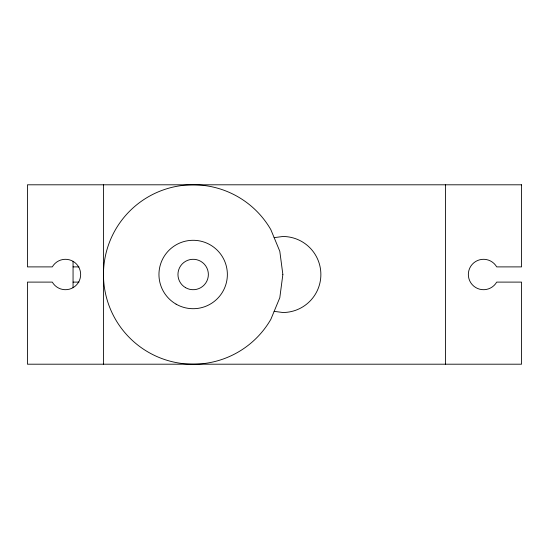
<?xml version="1.0" encoding="UTF-8"?>
<svg xmlns="http://www.w3.org/2000/svg" width="549" height="549" viewBox="0 0 549 549"><rect width="100%" height="100%" fill="white"/><g stroke="black" fill="none" stroke-linecap="round" stroke-linejoin="round"><path stroke-width="0.82" d="M274.15 237.642L282.859 236.495A38.005 38.005 0 0 1 320.87 274.5A38.005 38.005 0 0 1 282.859 312.505L274.15 311.358M73.058 266.896L78.974 266.896M73.058 282.104L78.974 282.104M445.534 184.8L445.534 364.2M103.466 184.8L103.466 364.2M73.058 261.262L73.058 287.738M282.859 274.5L279.805 297.716L270.842 319.346A89.7 89.7 0 0 1 135.507 343.214A89.7 89.7 0 0 1 135.507 205.786A89.7 89.7 0 0 1 270.842 229.654L279.805 251.284L282.859 274.5M521.55 184.8L27.45 184.8L27.45 266.896L52.292 266.896A15.2 15.2 0 0 1 75.227 262.854A15.2 15.2 0 0 1 75.227 286.146A15.2 15.2 0 0 1 52.292 282.104L27.45 282.104L27.45 364.2L521.55 364.2L521.55 282.104L496.708 282.104A15.2 15.2 0 0 1 473.773 286.146A15.2 15.2 0 0 1 473.773 262.854A15.2 15.2 0 0 1 496.708 266.896L521.55 266.896L521.55 184.8M185.562 287.669A15.2 15.2 0 0 0 208.366 274.5A15.2 15.2 0 0 0 185.562 261.331A15.2 15.2 0 0 0 185.562 287.669M176.057 304.125A34.21 34.21 0 0 0 227.368 274.5A34.21 34.21 0 0 0 176.057 244.875A34.21 34.21 0 0 0 176.057 304.125"/></g></svg>
